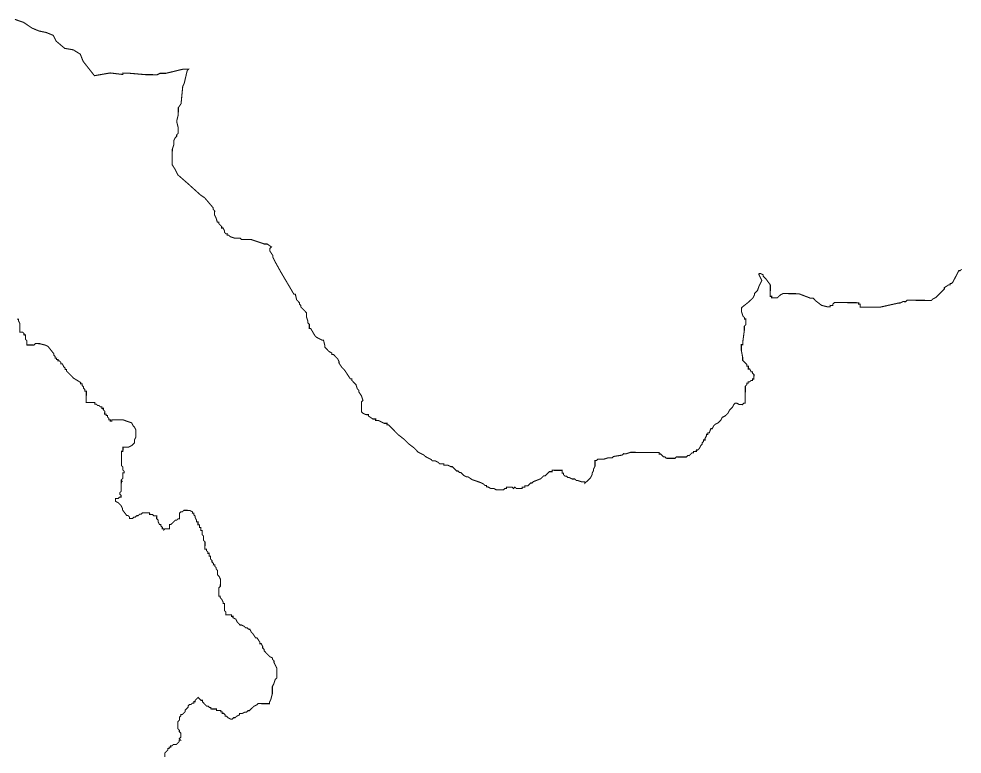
# Model space of a CAD drawing. Header units: metres. Extents: x 290190 to 339802, y 1811045 to 1991312.
# Drawn here: x 311597 to 314264, y 1943234 to 1945311 of the extents above; entities that cross this region are included whole.
import ezdxf

# ---------------------------------------------------------------- set-up
doc = ezdxf.new("R2010")
doc.units = ezdxf.units.M
doc.header["$MEASUREMENT"] = 0
doc.layers.add('HAZARDS LINE', color=1, linetype='Continuous')

msp = doc.modelspace()

# ---------------------------------------------------------------- linework, layer by layer
at = {"layer": 'HAZARDS LINE', "lineweight": 18}
for points in [[(314262.7, 1944603.7, 3.02, 3.02, 0), (314258.6, 1944599.7, 3.02, 3.02, 0), (314254.6, 1944599.7, 3.02, 3.02, 0), (314238.2, 1944567.6, 3.02, 3.02, 0), (314234.1, 1944563.6, 3.02, 3.02, 0), (314230.1, 1944563.6, 3.02, 3.02, 0), (314230.1, 1944559.6, 3.02, 3.02, 0), (314226, 1944559.6, 3.02, 3.02, 0), (314213.9, 1944551.6, 3.02, 3.02, 0), (314213.8, 1944547.6, 3.02, 3.02, 0), (314189.5, 1944523.6, 3.02, 3.02, 0), (314181.4, 1944519.6, 3.02, 3.02, 0), (314177.3, 1944515.6, 3.02, 3.02, 0), (314108.7, 1944516.1, 3.02, 3.02, 0), (314104.7, 1944512.1, 3.02, 3.02, 0), (314096.6, 1944512.2, 3.02, 3.02, 0), (314088.5, 1944508.2, 3.02, 3.02, 0), (314084.5, 1944508.2, 3.02, 3.02, 0), (314032, 1944496.5, 3.02, 3.02, 0), (313975.5, 1944496.9, 3.02, 3.02, 0), (313975.6, 1944505, 3.02, 3.02, 0), (313971.5, 1944505, 3.02, 3.02, 0), (313971.6, 1944509.1, 3.02, 3.02, 0), (313903, 1944509.6, 3.02, 3.02, 0), (313898.9, 1944505.6, 3.02, 3.02, 0), (313898.9, 1944501.5, 3.02, 3.02, 0), (313890.8, 1944501.6, 3.02, 3.02, 0), (313890.8, 1944497.6, 3.02, 3.02, 0), (313882.7, 1944497.6, 3.02, 3.02, 0), (313866.6, 1944501.8, 3.02, 3.02, 0), (313850.6, 1944514, 3.02, 3.02, 0), (313846.6, 1944518.1, 3.02, 3.02, 0), (313842.6, 1944522.1, 3.02, 3.02, 0), (313834.5, 1944522.2, 3.02, 3.02, 0), (313802.4, 1944534.5, 3.02, 3.02, 0), (313758, 1944534.9, 3.02, 3.02, 0), (313749.9, 1944530.9, 3.02, 3.02, 0), (313745.8, 1944526.9, 3.02, 3.02, 0), (313741.8, 1944522.9, 3.02, 3.02, 0), (313725.6, 1944523, 3.02, 3.02, 0), (313725.7, 1944527.1, 3.02, 3.02, 0), (313721.6, 1944527.1, 3.02, 3.02, 0), (313721.9, 1944559.4, 3.02, 3.02, 0), (313709.9, 1944575.6, 3.02, 3.02, 0), (313705.9, 1944579.6, 3.02, 3.02, 0), (313701.9, 1944583.7, 3.02, 3.02, 0), (313701.9, 1944587.7, 3.02, 3.02, 0), (313693.9, 1944591.8, 3.02, 3.02, 0), (313689.9, 1944591.9, 3.02, 3.02, 0), (313689.8, 1944587.8, 3.02, 3.02, 0), (313693.8, 1944579.7, 3.02, 3.02, 0), (313697.8, 1944571.6, 3.02, 3.02, 0), (313689.6, 1944555.6, 3.02, 3.02, 0), (313685.5, 1944543.5, 3.02, 3.02, 0), (313677.3, 1944535.5, 3.02, 3.02, 0), (313677.3, 1944531.5, 3.02, 3.02, 0), (313673.2, 1944523.4, 3.02, 3.02, 0), (313665.1, 1944515.4, 3.02, 3.02, 0), (313661, 1944511.4, 3.02, 3.02, 0), (313640.7, 1944495.4, 3.02, 3.02, 0), (313640.6, 1944483.3, 3.02, 3.02, 0), (313644.6, 1944471.2, 3.02, 3.02, 0), (313648.6, 1944467.1, 3.02, 3.02, 0), (313648.6, 1944463.1, 3.02, 3.02, 0), (313652.6, 1944463.1, 3.02, 3.02, 0), (313652.5, 1944446.9, 3.02, 3.02, 0), (313648.4, 1944442.9, 3.02, 3.02, 0), (313648.3, 1944430.8, 3.02, 3.02, 0), (313644, 1944398.6, 3.02, 3.02, 0), (313644, 1944390.5, 3.02, 3.02, 0), (313639.9, 1944390.6, 3.02, 3.02, 0), (313639.8, 1944374.4, 3.02, 3.02, 0), (313643.7, 1944354.2, 3.02, 3.02, 0), (313643.6, 1944346.2, 3.02, 3.02, 0), (313655.7, 1944334, 3.02, 3.02, 0), (313655.6, 1944329.9, 3.02, 3.02, 0), (313659.7, 1944329.9, 3.02, 3.02, 0), (313659.6, 1944321.8, 3.02, 3.02, 0), (313663.6, 1944321.8, 3.02, 3.02, 0), (313667.6, 1944313.7, 3.02, 3.02, 0), (313671.6, 1944313.7, 3.02, 3.02, 0), (313671.6, 1944309.6, 3.02, 3.02, 0), (313675.6, 1944305.6, 3.02, 3.02, 0), (313675.5, 1944293.5, 3.02, 3.02, 0), (313671.5, 1944293.5, 3.02, 3.02, 0), (313671.5, 1944289.5, 3.02, 3.02, 0), (313667.4, 1944289.5, 3.02, 3.02, 0), (313663.4, 1944285.5, 3.02, 3.02, 0), (313659.3, 1944285.5, 3.02, 3.02, 0), (313659.3, 1944281.5, 3.02, 3.02, 0), (313655.3, 1944281.5, 3.02, 3.02, 0), (313655.2, 1944277.5, 3.02, 3.02, 0), (313651.2, 1944273.5, 3.02, 3.02, 0), (313650.8, 1944225.1, 3.02, 3.02, 0), (313646.8, 1944225.1, 3.02, 3.02, 0), (313642.7, 1944221.1, 3.02, 3.02, 0), (313634.6, 1944221.2, 3.02, 3.02, 0), (313626.6, 1944225.3, 3.02, 3.02, 0), (313622.6, 1944225.3, 3.02, 3.02, 0), (313618.5, 1944221.3, 3.02, 3.02, 0), (313614.4, 1944213.3, 3.02, 3.02, 0), (313606.3, 1944205.3, 3.02, 3.02, 0), (313602.2, 1944197.2, 3.02, 3.02, 0), (313594.1, 1944189.2, 3.02, 3.02, 0), (313586, 1944185.2, 3.02, 3.02, 0), (313581.9, 1944177.2, 3.02, 3.02, 0), (313573.7, 1944169.2, 3.02, 3.02, 0), (313565.7, 1944165.2, 3.02, 3.02, 0), (313561.6, 1944161.2, 3.02, 3.02, 0), (313557.5, 1944153.2, 3.02, 3.02, 0), (313553.5, 1944153.2, 3.02, 3.02, 0), (313549.3, 1944141.1, 3.02, 3.02, 0), (313545.3, 1944141.2, 3.02, 3.02, 0), (313545.3, 1944137.1, 3.02, 3.02, 0), (313541.2, 1944137.2, 3.02, 3.02, 0), (313541.2, 1944133.1, 3.02, 3.02, 0), (313537.1, 1944125.1, 3.02, 3.02, 0), (313537.1, 1944121.1, 3.02, 3.02, 0), (313533.1, 1944121.1, 3.02, 3.02, 0), (313533, 1944117.1, 3.02, 3.02, 0), (313529, 1944113.1, 3.02, 3.02, 0), (313528.9, 1944109, 3.02, 3.02, 0), (313524.9, 1944105, 3.02, 3.02, 0), (313520.8, 1944097, 3.02, 3.02, 0), (313516.7, 1944093, 3.02, 3.02, 0), (313512.7, 1944093, 3.02, 3.02, 0), (313512.6, 1944089, 3.02, 3.02, 0), (313504.6, 1944089, 3.02, 3.02, 0), (313504.5, 1944085, 3.02, 3.02, 0), (313500.5, 1944085, 3.02, 3.02, 0), (313496.5, 1944081, 3.02, 3.02, 0), (313492.4, 1944077, 3.02, 3.02, 0), (313488.4, 1944077.1, 3.02, 3.02, 0), (313484.3, 1944073.1, 3.02, 3.02, 0), (313480.3, 1944073.1, 3.02, 3.02, 0), (313476.2, 1944073.1, 3.02, 3.02, 0), (313472.2, 1944073.2, 3.02, 3.02, 0), (313468.2, 1944073.2, 3.02, 3.02, 0), (313464.1, 1944073.2, 3.02, 3.02, 0), (313460.1, 1944073.2, 3.02, 3.02, 0), (313456.1, 1944073.3, 3.02, 3.02, 0), (313452, 1944069.3, 3.02, 3.02, 0), (313443.9, 1944069.3, 3.02, 3.02, 0), (313439.9, 1944069.4, 3.02, 3.02, 0), (313435.9, 1944069.4, 3.02, 3.02, 0), (313431.8, 1944069.4, 3.02, 3.02, 0), (313427.8, 1944069.5, 3.02, 3.02, 0), (313423.8, 1944073.5, 3.02, 3.02, 0), (313419.8, 1944073.6, 3.02, 3.02, 0), (313415.8, 1944077.6, 3.02, 3.02, 0), (313411.8, 1944081.7, 3.02, 3.02, 0), (313407.7, 1944081.7, 3.02, 3.02, 0), (313407.8, 1944085.7, 3.02, 3.02, 0), (313403.7, 1944085.8, 3.02, 3.02, 0), (313395.7, 1944085.8, 3.02, 3.02, 0), (313391.6, 1944085.9, 3.02, 3.02, 0), (313387.6, 1944085.9, 3.02, 3.02, 0), (313367.4, 1944086, 3.02, 3.02, 0), (313355.3, 1944086.1, 3.02, 3.02, 0), (313347.3, 1944086.2, 3.02, 3.02, 0), (313343.2, 1944086.2, 3.02, 3.02, 0), (313327.1, 1944086.4, 3.02, 3.02, 0), (313315, 1944082.4, 3.02, 3.02, 0), (313310.9, 1944082.4, 3.02, 3.02, 0), (313306.9, 1944082.5, 3.02, 3.02, 0), (313302.8, 1944078.5, 3.02, 3.02, 0), (313278.6, 1944074.6, 3.02, 3.02, 0), (313274.6, 1944070.6, 3.02, 3.02, 0), (313270.5, 1944070.6, 3.02, 3.02, 0), (313262.5, 1944070.7, 3.02, 3.02, 0), (313250.3, 1944066.8, 3.02, 3.02, 0), (313242.3, 1944066.8, 3.02, 3.02, 0), (313234.2, 1944066.9, 3.02, 3.02, 0), (313230.1, 1944062.9, 3.02, 3.02, 0), (313226.1, 1944062.9, 3.02, 3.02, 0), (313226.1, 1944058.9, 3.02, 3.02, 0), (313226, 1944050.8, 3.02, 3.02, 0), (313226, 1944046.8, 3.02, 3.02, 0), (313221.9, 1944038.7, 3.02, 3.02, 0), (313221.9, 1944034.7, 3.02, 3.02, 0), (313217.8, 1944026.7, 3.02, 3.02, 0), (313217.7, 1944022.6, 3.02, 3.02, 0), (313213.6, 1944014.6, 3.02, 3.02, 0), (313209.6, 1944010.6, 3.02, 3.02, 0), (313205.5, 1944006.6, 3.02, 3.02, 0), (313201.4, 1944002.6, 3.02, 3.02, 0), (313197.4, 1943998.6, 3.02, 3.02, 0), (313197.4, 1944002.6, 3.02, 3.02, 0), (313193.4, 1944002.7, 3.02, 3.02, 0), (313189.3, 1944002.7, 3.02, 3.02, 0), (313177.3, 1944006.8, 3.02, 3.02, 0), (313173.2, 1944006.8, 3.02, 3.02, 0), (313169.2, 1944010.9, 3.02, 3.02, 0), (313165.2, 1944010.9, 3.02, 3.02, 0), (313161.2, 1944011, 3.02, 3.02, 0), (313153.1, 1944015.1, 3.02, 3.02, 0), (313149.1, 1944015.1, 3.02, 3.02, 0), (313145.1, 1944019.2, 3.02, 3.02, 0), (313141.1, 1944019.2, 3.02, 3.02, 0), (313137.1, 1944023.2, 3.02, 3.02, 0), (313137.1, 1944027.3, 3.02, 3.02, 0), (313133.1, 1944027.3, 3.02, 3.02, 0), (313133.1, 1944035.4, 3.02, 3.02, 0), (313129.1, 1944035.4, 3.02, 3.02, 0), (313117, 1944035.5, 3.02, 3.02, 0), (313104.9, 1944035.6, 3.02, 3.02, 0), (313104.9, 1944031.6, 3.02, 3.02, 0), (313100.8, 1944031.6, 3.02, 3.02, 0), (313096.8, 1944031.6, 3.02, 3.02, 0), (313092.7, 1944027.6, 3.02, 3.02, 0), (313084.6, 1944019.6, 3.02, 3.02, 0), (313080.6, 1944019.6, 3.02, 3.02, 0), (313076.5, 1944015.6, 3.02, 3.02, 0), (313072.5, 1944011.6, 3.02, 3.02, 0), (313052.2, 1944003.7, 3.02, 3.02, 0), (313048.2, 1943999.7, 3.02, 3.02, 0), (313044.1, 1943999.7, 3.02, 3.02, 0), (313040.1, 1943995.7, 3.02, 3.02, 0), (313036, 1943991.7, 3.02, 3.02, 0), (313027.9, 1943991.8, 3.02, 3.02, 0), (313027.9, 1943987.8, 3.02, 3.02, 0), (313023.9, 1943987.8, 3.02, 3.02, 0), (313019.8, 1943987.8, 3.02, 3.02, 0), (313019.8, 1943983.8, 3.02, 3.02, 0), (313011.7, 1943983.9, 3.02, 3.02, 0), (313003.7, 1943983.9, 3.02, 3.02, 0), (312999.7, 1943988, 3.02, 3.02, 0), (312995.6, 1943984, 3.02, 3.02, 0), (312991.6, 1943988, 3.02, 3.02, 0), (312983.5, 1943988.1, 3.02, 3.02, 0), (312979.5, 1943988.1, 3.02, 3.02, 0), (312975.5, 1943988.2, 3.02, 3.02, 0), (312975.4, 1943984.1, 3.02, 3.02, 0), (312971.4, 1943984.2, 3.02, 3.02, 0), (312967.4, 1943980.2, 3.02, 3.02, 0), (312963.3, 1943980.2, 3.02, 3.02, 0), (312959.3, 1943980.2, 3.02, 3.02, 0), (312955.3, 1943980.2, 3.02, 3.02, 0), (312951.2, 1943980.3, 3.02, 3.02, 0), (312947.2, 1943980.3, 3.02, 3.02, 0), (312939.2, 1943984.4, 3.02, 3.02, 0), (312931.1, 1943984.5, 3.02, 3.02, 0), (312923.1, 1943988.6, 3.02, 3.02, 0), (312919, 1943988.6, 3.02, 3.02, 0), (312919.1, 1943992.6, 3.02, 3.02, 0), (312915, 1943992.7, 3.02, 3.02, 0), (312911, 1943996.7, 3.02, 3.02, 0), (312903, 1944000.8, 3.02, 3.02, 0), (312878.8, 1944009.1, 3.02, 3.02, 0), (312866.8, 1944017.2, 3.02, 3.02, 0), (312862.8, 1944017.2, 3.02, 3.02, 0), (312854.7, 1944021.3, 3.02, 3.02, 0), (312850.7, 1944025.4, 3.02, 3.02, 0), (312846.7, 1944029.5, 3.02, 3.02, 0), (312842.7, 1944029.5, 3.02, 3.02, 0), (312838.7, 1944033.6, 3.02, 3.02, 0), (312834.7, 1944033.6, 3.02, 3.02, 0), (312830.7, 1944037.7, 3.02, 3.02, 0), (312826.7, 1944041.7, 3.02, 3.02, 0), (312822.7, 1944045.8, 3.02, 3.02, 0), (312818.6, 1944045.8, 3.02, 3.02, 0), (312810.6, 1944049.9, 3.02, 3.02, 0), (312806.6, 1944049.9, 3.02, 3.02, 0), (312802.5, 1944050, 3.02, 3.02, 0), (312798.5, 1944050, 3.02, 3.02, 0), (312798.5, 1944054, 3.02, 3.02, 0), (312794.5, 1944054.1, 3.02, 3.02, 0), (312786.4, 1944054.1, 3.02, 3.02, 0), (312782.4, 1944058.2, 3.02, 3.02, 0), (312774.4, 1944062.3, 3.02, 3.02, 0), (312766.3, 1944062.3, 3.02, 3.02, 0), (312762.3, 1944066.4, 3.02, 3.02, 0), (312754.3, 1944070.5, 3.02, 3.02, 0), (312746.2, 1944074.6, 3.02, 3.02, 0), (312742.2, 1944078.7, 3.02, 3.02, 0), (312734.2, 1944082.8, 3.02, 3.02, 0), (312726.2, 1944086.9, 3.02, 3.02, 0), (312722.2, 1944090.9, 3.02, 3.02, 0), (312714.2, 1944099, 3.02, 3.02, 0), (312698.1, 1944111.3, 3.02, 3.02, 0), (312686.1, 1944123.5, 3.02, 3.02, 0), (312670.1, 1944135.7, 3.02, 3.02, 0), (312646.1, 1944160.1, 3.02, 3.02, 0), (312642.1, 1944164.1, 3.02, 3.02, 0), (312638, 1944164.2, 3.02, 3.02, 0), (312638.1, 1944168.2, 3.02, 3.02, 0), (312630, 1944168.3, 3.02, 3.02, 0), (312613.9, 1944176.4, 3.02, 3.02, 0), (312605.9, 1944176.5, 3.02, 3.02, 0), (312605.9, 1944180.5, 3.02, 3.02, 0), (312601.9, 1944180.6, 3.02, 3.02, 0), (312597.8, 1944180.6, 3.02, 3.02, 0), (312585.8, 1944188.8, 3.02, 3.02, 0), (312585.8, 1944192.8, 3.02, 3.02, 0), (312581.8, 1944192.8, 3.02, 3.02, 0), (312577.7, 1944192.9, 3.02, 3.02, 0), (312569.7, 1944196.9, 3.02, 3.02, 0), (312565.7, 1944201, 3.02, 3.02, 0), (312565.8, 1944209.1, 3.02, 3.02, 0), (312565.8, 1944213.1, 3.02, 3.02, 0), (312565.9, 1944221.2, 3.02, 3.02, 0), (312565.9, 1944225.2, 3.02, 3.02, 0), (312565.9, 1944229.2, 3.02, 3.02, 0), (312570, 1944233.2, 3.02, 3.02, 0), (312566, 1944245.4, 3.02, 3.02, 0), (312558.1, 1944257.5, 3.02, 3.02, 0), (312558.1, 1944261.6, 3.02, 3.02, 0), (312554.1, 1944265.6, 3.02, 3.02, 0), (312550.2, 1944277.8, 3.02, 3.02, 0), (312546.2, 1944281.8, 3.02, 3.02, 0), (312538.1, 1944290, 3.02, 3.02, 0), (312538.2, 1944294, 3.02, 3.02, 0), (312534.1, 1944294, 3.02, 3.02, 0), (312526.2, 1944306.2, 3.02, 3.02, 0), (312518.2, 1944318.3, 3.02, 3.02, 0), (312510.2, 1944326.5, 3.02, 3.02, 0), (312502.2, 1944338.6, 3.02, 3.02, 0), (312502.2, 1944342.7, 3.02, 3.02, 0), (312498.3, 1944350.8, 3.02, 3.02, 0), (312494.3, 1944354.8, 3.02, 3.02, 0), (312486.3, 1944363, 3.02, 3.02, 0), (312482.2, 1944363, 3.02, 3.02, 0), (312482.3, 1944367, 3.02, 3.02, 0), (312474.2, 1944371.1, 3.02, 3.02, 0), (312470.2, 1944375.2, 3.02, 3.02, 0), (312462.2, 1944383.3, 3.02, 3.02, 0), (312462.3, 1944387.3, 3.02, 3.02, 0), (312458.3, 1944403.5, 3.02, 3.02, 0), (312454.3, 1944403.5, 3.02, 3.02, 0), (312438.2, 1944411.7, 3.02, 3.02, 0), (312434.2, 1944415.8, 3.02, 3.02, 0), (312422.3, 1944436.1, 3.02, 3.02, 0), (312418.3, 1944436.1, 3.02, 3.02, 0), (312418.3, 1944448.2, 3.02, 3.02, 0), (312414.3, 1944452.2, 3.02, 3.02, 0), (312414.4, 1944456.3, 3.02, 3.02, 0), (312410.4, 1944468.4, 3.02, 3.02, 0), (312410.5, 1944472.4, 3.02, 3.02, 0), (312410.5, 1944480.5, 3.02, 3.02, 0), (312406.5, 1944484.6, 3.02, 3.02, 0), (312402.5, 1944488.6, 3.02, 3.02, 0), (312394.5, 1944496.8, 3.02, 3.02, 0), (312394.5, 1944500.8, 3.02, 3.02, 0), (312390.5, 1944504.9, 3.02, 3.02, 0), (312390.6, 1944508.9, 3.02, 3.02, 0), (312382.6, 1944517, 3.02, 3.02, 0), (312378.7, 1944533.2, 3.02, 3.02, 0), (312374.6, 1944533.2, 3.02, 3.02, 0), (312362.7, 1944553.5, 3.02, 3.02, 0), (312338.8, 1944594, 3.02, 3.02, 0), (312322.9, 1944622.4, 3.02, 3.02, 0), (312314.9, 1944638.5, 3.02, 3.02, 0), (312315, 1944642.6, 3.02, 3.02, 0), (312307, 1944654.7, 3.02, 3.02, 0), (312307, 1944662.8, 3.02, 3.02, 0), (312311.1, 1944666.8, 3.02, 3.02, 0), (312299.1, 1944675, 3.02, 3.02, 0), (312291, 1944675, 3.02, 3.02, 0), (312278.9, 1944679.2, 3.02, 3.02, 0), (312266.9, 1944683.3, 3.02, 3.02, 0), (312254.8, 1944687.4, 3.02, 3.02, 0), (312250.8, 1944687.4, 3.02, 3.02, 0), (312242.7, 1944687.5, 3.02, 3.02, 0), (312238.7, 1944687.5, 3.02, 3.02, 0), (312226.6, 1944687.6, 3.02, 3.02, 0), (312222.6, 1944691.7, 3.02, 3.02, 0), (312214.5, 1944691.7, 3.02, 3.02, 0), (312206.4, 1944691.8, 3.02, 3.02, 0), (312194.4, 1944695.9, 3.02, 3.02, 0), (312190.4, 1944700, 3.02, 3.02, 0), (312186.3, 1944700, 3.02, 3.02, 0), (312186.4, 1944704.1, 3.02, 3.02, 0), (312182.3, 1944704.1, 3.02, 3.02, 0), (312178.3, 1944708.2, 3.02, 3.02, 0), (312178.4, 1944712.2, 3.02, 3.02, 0), (312174.4, 1944720.3, 3.02, 3.02, 0), (312170.4, 1944720.3, 3.02, 3.02, 0), (312170.4, 1944724.3, 3.02, 3.02, 0), (312162.4, 1944732.5, 3.02, 3.02, 0), (312162.4, 1944736.5, 3.02, 3.02, 0), (312158.4, 1944736.5, 3.02, 3.02, 0), (312154.4, 1944748.7, 3.02, 3.02, 0), (312150.5, 1944756.8, 3.02, 3.02, 0), (312150.5, 1944760.8, 3.02, 3.02, 0), (312150.6, 1944768.9, 3.02, 3.02, 0), (312146.5, 1944772.9, 3.02, 3.02, 0), (312146.6, 1944777, 3.02, 3.02, 0), (312122.6, 1944805.4, 3.02, 3.02, 0), (312110.6, 1944813.5, 3.02, 3.02, 0), (312074.5, 1944846.1, 3.02, 3.02, 0), (312046.5, 1944870.5, 3.02, 3.02, 0), (312038.5, 1944886.7, 3.02, 3.02, 0), (312030.5, 1944898.9, 3.02, 3.02, 0), (312030.7, 1944915, 3.02, 3.02, 0), (312030.8, 1944927.1, 3.02, 3.02, 0), (312030.9, 1944943.2, 3.02, 3.02, 0), (312035, 1944955.3, 3.02, 3.02, 0), (312035.1, 1944963.4, 3.02, 3.02, 0), (312035.1, 1944967.4, 3.02, 3.02, 0), (312039.2, 1944975.4, 3.02, 3.02, 0), (312043.2, 1944979.4, 3.02, 3.02, 0), (312043.3, 1944983.5, 3.02, 3.02, 0), (312047.3, 1944987.5, 3.02, 3.02, 0), (312047.4, 1944991.5, 3.02, 3.02, 0), (312047.5, 1945003.6, 3.02, 3.02, 0), (312043.6, 1945019.8, 3.02, 3.02, 0), (312043.6, 1945023.8, 3.02, 3.02, 0), (312047.7, 1945039.9, 3.02, 3.02, 0), (312047.8, 1945043.9, 3.02, 3.02, 0), (312047.9, 1945056, 3.02, 3.02, 0), (312047.9, 1945060.1, 3.02, 3.02, 0), (312056, 1945072.1, 3.02, 3.02, 0), (312056.1, 1945076.1, 3.02, 3.02, 0), (312060.4, 1945120.5, 3.02, 3.02, 0), (312064.5, 1945128.5, 3.02, 3.02, 0), (312072.9, 1945164.8, 3.02, 3.02, 0), (312076.9, 1945168.8, 3.02, 3.02, 0), (312072.9, 1945168.8, 3.02, 3.02, 0), (312068.9, 1945168.8, 3.02, 3.02, 0), (312064.8, 1945168.9, 3.02, 3.02, 0), (312060.8, 1945168.9, 3.02, 3.02, 0), (312044.6, 1945165, 3.02, 3.02, 0), (312028.5, 1945161.1, 3.02, 3.02, 0), (312012.3, 1945157.2, 3.02, 3.02, 0), (311996.2, 1945157.3, 3.02, 3.02, 0), (311988.1, 1945153.3, 3.02, 3.02, 0), (311984.1, 1945153.3, 3.02, 3.02, 0), (311967.9, 1945153.5, 3.02, 3.02, 0), (311959.9, 1945153.5, 3.02, 3.02, 0), (311955.8, 1945153.5, 3.02, 3.02, 0), (311903.4, 1945158, 3.02, 3.02, 0), (311891.3, 1945158.1, 3.02, 3.02, 0), (311891.3, 1945154, 3.02, 3.02, 0), (311855, 1945158.3, 3.02, 3.02, 0), (311810.6, 1945150.6, 3.02, 3.02, 0), (311778.7, 1945191.2, 3.02, 3.02, 0), (311770.7, 1945211.4, 3.02, 3.02, 0), (311750.7, 1945223.7, 3.02, 3.02, 0), (311726.5, 1945227.9, 3.02, 3.02, 0), (311702.5, 1945248.2, 3.02, 3.02, 0), (311694.5, 1945264.4, 3.02, 3.02, 0), (311674.4, 1945272.7, 3.02, 3.02, 0), (311654.3, 1945276.8, 3.02, 3.02, 0), (311634.2, 1945285.1, 3.02, 3.02, 0), (311610.1, 1945301.4, 3.02, 3.02, 0), (311586, 1945309.6, 3.02, 3.02, 0)], [(311591.7, 1944462.5, 3.02, 3.02, 0), (311595.7, 1944462.5, 3.02, 3.02, 0), (311595.7, 1944458.4, 3.02, 3.02, 0), (311599.6, 1944450.3, 3.02, 3.02, 0), (311599.6, 1944446.3, 3.02, 3.02, 0), (311599.6, 1944442.3, 3.02, 3.02, 0), (311599.6, 1944438.2, 3.02, 3.02, 0), (311599.5, 1944434.2, 3.02, 3.02, 0), (311599.5, 1944430.2, 3.02, 3.02, 0), (311599.5, 1944426.1, 3.02, 3.02, 0), (311603.5, 1944426.1, 3.02, 3.02, 0), (311607.5, 1944426.1, 3.02, 3.02, 0), (311611.5, 1944422, 3.02, 3.02, 0), (311611.5, 1944418, 3.02, 3.02, 0), (311615.5, 1944417.9, 3.02, 3.02, 0), (311615.5, 1944413.9, 3.02, 3.02, 0), (311615.5, 1944409.9, 3.02, 3.02, 0), (311615.4, 1944405.8, 3.02, 3.02, 0), (311619.4, 1944401.8, 3.02, 3.02, 0), (311619.4, 1944393.7, 3.02, 3.02, 0), (311619.4, 1944389.7, 3.02, 3.02, 0), (311623.4, 1944389.6, 3.02, 3.02, 0), (311627.4, 1944389.6, 3.02, 3.02, 0), (311631.4, 1944389.6, 3.02, 3.02, 0), (311639.5, 1944389.5, 3.02, 3.02, 0), (311643.6, 1944393.5, 3.02, 3.02, 0), (311647.6, 1944393.5, 3.02, 3.02, 0), (311651.6, 1944393.5, 3.02, 3.02, 0), (311655.7, 1944393.4, 3.02, 3.02, 0), (311671.8, 1944389.3, 3.02, 3.02, 0), (311679.8, 1944385.2, 3.02, 3.02, 0), (311695.8, 1944364.9, 3.02, 3.02, 0), (311695.8, 1944360.9, 3.02, 3.02, 0), (311699.8, 1944356.8, 3.02, 3.02, 0), (311699.7, 1944352.8, 3.02, 3.02, 0), (311703.8, 1944352.7, 3.02, 3.02, 0), (311703.7, 1944348.7, 3.02, 3.02, 0), (311707.8, 1944348.7, 3.02, 3.02, 0), (311707.7, 1944344.6, 3.02, 3.02, 0), (311711.8, 1944344.6, 3.02, 3.02, 0), (311715.8, 1944340.5, 3.02, 3.02, 0), (311715.7, 1944336.5, 3.02, 3.02, 0), (311719.8, 1944336.5, 3.02, 3.02, 0), (311723.7, 1944328.4, 3.02, 3.02, 0), (311727.8, 1944324.3, 3.02, 3.02, 0), (311727.7, 1944320.3, 3.02, 3.02, 0), (311731.8, 1944320.3, 3.02, 3.02, 0), (311731.7, 1944316.2, 3.02, 3.02, 0), (311751.7, 1944295.9, 3.02, 3.02, 0), (311771.8, 1944283.6, 3.02, 3.02, 0), (311771.8, 1944279.6, 3.02, 3.02, 0), (311775.8, 1944279.6, 3.02, 3.02, 0), (311775.8, 1944275.5, 3.02, 3.02, 0), (311779.8, 1944271.5, 3.02, 3.02, 0), (311779.8, 1944267.5, 3.02, 3.02, 0), (311783.8, 1944263.4, 3.02, 3.02, 0), (311783.7, 1944259.4, 3.02, 3.02, 0), (311787.8, 1944259.3, 3.02, 3.02, 0), (311787.7, 1944255.3, 3.02, 3.02, 0), (311787.7, 1944251.3, 3.02, 3.02, 0), (311787.7, 1944247.2, 3.02, 3.02, 0), (311787.6, 1944243.2, 3.02, 3.02, 0), (311787.6, 1944235.1, 3.02, 3.02, 0), (311787.5, 1944231.1, 3.02, 3.02, 0), (311787.5, 1944227.1, 3.02, 3.02, 0), (311791.5, 1944227, 3.02, 3.02, 0), (311799.6, 1944227, 3.02, 3.02, 0), (311803.6, 1944226.9, 3.02, 3.02, 0), (311807.7, 1944226.9, 3.02, 3.02, 0), (311811.7, 1944226.9, 3.02, 3.02, 0), (311811.7, 1944222.8, 3.02, 3.02, 0), (311815.7, 1944222.8, 3.02, 3.02, 0), (311819.7, 1944218.7, 3.02, 3.02, 0), (311823.7, 1944218.7, 3.02, 3.02, 0), (311827.8, 1944214.6, 3.02, 3.02, 0), (311831.8, 1944214.6, 3.02, 3.02, 0), (311831.8, 1944210.6, 3.02, 3.02, 0), (311835.8, 1944210.6, 3.02, 3.02, 0), (311835.8, 1944206.5, 3.02, 3.02, 0), (311839.8, 1944202.5, 3.02, 3.02, 0), (311839.7, 1944198.4, 3.02, 3.02, 0), (311839.7, 1944194.4, 3.02, 3.02, 0), (311843.7, 1944194.4, 3.02, 3.02, 0), (311843.7, 1944190.3, 3.02, 3.02, 0), (311847.7, 1944190.3, 3.02, 3.02, 0), (311847.7, 1944186.3, 3.02, 3.02, 0), (311851.7, 1944182.2, 3.02, 3.02, 0), (311851.7, 1944178.2, 3.02, 3.02, 0), (311855.7, 1944178.1, 3.02, 3.02, 0), (311855.7, 1944174.1, 3.02, 3.02, 0), (311859.7, 1944174.1, 3.02, 3.02, 0), (311859.7, 1944178.1, 3.02, 3.02, 0), (311863.8, 1944178.1, 3.02, 3.02, 0), (311867.8, 1944178, 3.02, 3.02, 0), (311871.8, 1944178, 3.02, 3.02, 0), (311875.9, 1944178, 3.02, 3.02, 0), (311883.9, 1944177.9, 3.02, 3.02, 0), (311892, 1944177.9, 3.02, 3.02, 0), (311904.1, 1944173.7, 3.02, 3.02, 0), (311916.1, 1944169.6, 3.02, 3.02, 0), (311920.1, 1944161.5, 3.02, 3.02, 0), (311924.1, 1944157.4, 3.02, 3.02, 0), (311928.1, 1944149.4, 3.02, 3.02, 0), (311928, 1944141.3, 3.02, 3.02, 0), (311927.9, 1944129.2, 3.02, 3.02, 0), (311923.8, 1944121.1, 3.02, 3.02, 0), (311923.8, 1944113.1, 3.02, 3.02, 0), (311919.7, 1944109.1, 3.02, 3.02, 0), (311915.7, 1944105.1, 3.02, 3.02, 0), (311907.6, 1944101.1, 3.02, 3.02, 0), (311895.5, 1944101.2, 3.02, 3.02, 0), (311891.4, 1944101.2, 3.02, 3.02, 0), (311891.4, 1944097.2, 3.02, 3.02, 0), (311891.4, 1944093.2, 3.02, 3.02, 0), (311891.3, 1944089.1, 3.02, 3.02, 0), (311887.3, 1944089.2, 3.02, 3.02, 0), (311887.3, 1944085.1, 3.02, 3.02, 0), (311887.2, 1944081.1, 3.02, 3.02, 0), (311887.2, 1944077.1, 3.02, 3.02, 0), (311887.2, 1944073, 3.02, 3.02, 0), (311887.1, 1944069, 3.02, 3.02, 0), (311887.1, 1944065, 3.02, 3.02, 0), (311887.1, 1944060.9, 3.02, 3.02, 0), (311887, 1944052.9, 3.02, 3.02, 0), (311887, 1944048.8, 3.02, 3.02, 0), (311891, 1944044.8, 3.02, 3.02, 0), (311891, 1944040.7, 3.02, 3.02, 0), (311890.9, 1944036.7, 3.02, 3.02, 0), (311894.9, 1944032.6, 3.02, 3.02, 0), (311894.9, 1944028.6, 3.02, 3.02, 0), (311890.9, 1944028.6, 3.02, 3.02, 0), (311890.8, 1944024.6, 3.02, 3.02, 0), (311890.8, 1944016.5, 3.02, 3.02, 0), (311890.8, 1944012.5, 3.02, 3.02, 0), (311886.7, 1944008.5, 3.02, 3.02, 0), (311886.7, 1944004.4, 3.02, 3.02, 0), (311890.7, 1944004.4, 3.02, 3.02, 0), (311886.7, 1944004.4, 3.02, 3.02, 0), (311886.6, 1943992.3, 3.02, 3.02, 0), (311886.5, 1943988.3, 3.02, 3.02, 0), (311886.5, 1943984.3, 3.02, 3.02, 0), (311886.4, 1943976.2, 3.02, 3.02, 0), (311882.4, 1943972.2, 3.02, 3.02, 0), (311882.4, 1943968.2, 3.02, 3.02, 0), (311886.4, 1943964.1, 3.02, 3.02, 0), (311886.3, 1943960.1, 3.02, 3.02, 0), (311882.3, 1943960.1, 3.02, 3.02, 0), (311878.2, 1943956.1, 3.02, 3.02, 0), (311874.2, 1943956.1, 3.02, 3.02, 0), (311870.2, 1943956.2, 3.02, 3.02, 0), (311870.1, 1943952.1, 3.02, 3.02, 0), (311870.1, 1943948.1, 3.02, 3.02, 0), (311878.1, 1943944, 3.02, 3.02, 0), (311886.1, 1943935.9, 3.02, 3.02, 0), (311890.1, 1943927.8, 3.02, 3.02, 0), (311890.1, 1943923.7, 3.02, 3.02, 0), (311902.1, 1943907.5, 3.02, 3.02, 0), (311906.1, 1943907.5, 3.02, 3.02, 0), (311910.1, 1943903.4, 3.02, 3.02, 0), (311910.1, 1943899.4, 3.02, 3.02, 0), (311914.1, 1943899.4, 3.02, 3.02, 0), (311918.1, 1943899.3, 3.02, 3.02, 0), (311922.2, 1943903.3, 3.02, 3.02, 0), (311926.2, 1943903.3, 3.02, 3.02, 0), (311930.3, 1943907.3, 3.02, 3.02, 0), (311934.3, 1943907.3, 3.02, 3.02, 0), (311938.4, 1943911.3, 3.02, 3.02, 0), (311942.4, 1943911.3, 3.02, 3.02, 0), (311946.5, 1943915.3, 3.02, 3.02, 0), (311950.5, 1943915.2, 3.02, 3.02, 0), (311954.6, 1943915.2, 3.02, 3.02, 0), (311958.6, 1943915.2, 3.02, 3.02, 0), (311962.6, 1943915.1, 3.02, 3.02, 0), (311966.6, 1943915.1, 3.02, 3.02, 0), (311966.6, 1943911.1, 3.02, 3.02, 0), (311970.7, 1943911, 3.02, 3.02, 0), (311974.7, 1943911, 3.02, 3.02, 0), (311978.7, 1943906.9, 3.02, 3.02, 0), (311982.7, 1943906.9, 3.02, 3.02, 0), (311986.8, 1943906.9, 3.02, 3.02, 0), (311986.7, 1943902.8, 3.02, 3.02, 0), (311986.7, 1943898.8, 3.02, 3.02, 0), (311990.7, 1943894.8, 3.02, 3.02, 0), (311990.7, 1943890.7, 3.02, 3.02, 0), (311994.6, 1943882.6, 3.02, 3.02, 0), (311998.7, 1943882.6, 3.02, 3.02, 0), (311998.6, 1943878.6, 3.02, 3.02, 0), (312002.6, 1943874.5, 3.02, 3.02, 0), (312002.6, 1943870.5, 3.02, 3.02, 0), (312006.6, 1943870.4, 3.02, 3.02, 0), (312006.6, 1943866.4, 3.02, 3.02, 0), (312010.7, 1943870.4, 3.02, 3.02, 0), (312018.7, 1943870.3, 3.02, 3.02, 0), (312022.8, 1943870.3, 3.02, 3.02, 0), (312022.8, 1943874.3, 3.02, 3.02, 0), (312022.8, 1943878.4, 3.02, 3.02, 0), (312022.9, 1943882.4, 3.02, 3.02, 0), (312026.9, 1943882.4, 3.02, 3.02, 0), (312031, 1943886.4, 3.02, 3.02, 0), (312035, 1943890.4, 3.02, 3.02, 0), (312039.1, 1943894.4, 3.02, 3.02, 0), (312043.1, 1943894.4, 3.02, 3.02, 0), (312047.2, 1943898.4, 3.02, 3.02, 0), (312051.2, 1943898.3, 3.02, 3.02, 0), (312051.2, 1943902.4, 3.02, 3.02, 0), (312051.3, 1943906.4, 3.02, 3.02, 0), (312051.3, 1943910.4, 3.02, 3.02, 0), (312051.3, 1943914.5, 3.02, 3.02, 0), (312055.4, 1943918.5, 3.02, 3.02, 0), (312059.4, 1943918.4, 3.02, 3.02, 0), (312063.5, 1943922.4, 3.02, 3.02, 0), (312067.5, 1943922.4, 3.02, 3.02, 0), (312071.6, 1943922.4, 3.02, 3.02, 0), (312075.6, 1943922.3, 3.02, 3.02, 0), (312079.6, 1943922.3, 3.02, 3.02, 0), (312087.7, 1943918.2, 3.02, 3.02, 0), (312087.6, 1943914.2, 3.02, 3.02, 0), (312091.7, 1943914.2, 3.02, 3.02, 0), (312091.6, 1943910.1, 3.02, 3.02, 0), (312095.6, 1943906.1, 3.02, 3.02, 0), (312095.6, 1943902, 3.02, 3.02, 0), (312099.6, 1943893.9, 3.02, 3.02, 0), (312099.6, 1943889.9, 3.02, 3.02, 0), (312103.6, 1943889.9, 3.02, 3.02, 0), (312103.6, 1943885.8, 3.02, 3.02, 0), (312103.5, 1943881.8, 3.02, 3.02, 0), (312107.6, 1943881.8, 3.02, 3.02, 0), (312107.5, 1943877.7, 3.02, 3.02, 0), (312107.5, 1943873.7, 3.02, 3.02, 0), (312111.5, 1943873.7, 3.02, 3.02, 0), (312111.5, 1943869.6, 3.02, 3.02, 0), (312111.5, 1943865.6, 3.02, 3.02, 0), (312115.5, 1943865.6, 3.02, 3.02, 0), (312115.5, 1943861.5, 3.02, 3.02, 0), (312115.4, 1943857.5, 3.02, 3.02, 0), (312115.4, 1943853.5, 3.02, 3.02, 0), (312119.4, 1943849.4, 3.02, 3.02, 0), (312119.4, 1943845.4, 3.02, 3.02, 0), (312119.4, 1943841.3, 3.02, 3.02, 0), (312119.3, 1943837.3, 3.02, 3.02, 0), (312123.3, 1943833.2, 3.02, 3.02, 0), (312123.3, 1943829.2, 3.02, 3.02, 0), (312123.3, 1943825.2, 3.02, 3.02, 0), (312123.2, 1943821.1, 3.02, 3.02, 0), (312123.2, 1943817.1, 3.02, 3.02, 0), (312123.2, 1943813.1, 3.02, 3.02, 0), (312127.2, 1943813, 3.02, 3.02, 0), (312127.2, 1943809, 3.02, 3.02, 0), (312131.2, 1943804.9, 3.02, 3.02, 0), (312131.1, 1943800.9, 3.02, 3.02, 0), (312135.2, 1943800.9, 3.02, 3.02, 0), (312135.1, 1943796.9, 3.02, 3.02, 0), (312135.1, 1943792.8, 3.02, 3.02, 0), (312139.2, 1943792.8, 3.02, 3.02, 0), (312139.1, 1943788.8, 3.02, 3.02, 0), (312139.1, 1943784.7, 3.02, 3.02, 0), (312143.1, 1943780.7, 3.02, 3.02, 0), (312143.1, 1943776.6, 3.02, 3.02, 0), (312147.1, 1943772.6, 3.02, 3.02, 0), (312147, 1943768.5, 3.02, 3.02, 0), (312151.1, 1943768.5, 3.02, 3.02, 0), (312151, 1943764.5, 3.02, 3.02, 0), (312155, 1943760.4, 3.02, 3.02, 0), (312155, 1943756.4, 3.02, 3.02, 0), (312159, 1943752.3, 3.02, 3.02, 0), (312159, 1943748.3, 3.02, 3.02, 0), (312158.9, 1943744.2, 3.02, 3.02, 0), (312158.9, 1943740.2, 3.02, 3.02, 0), (312162.9, 1943736.1, 3.02, 3.02, 0), (312166.9, 1943728, 3.02, 3.02, 0), (312166.9, 1943724, 3.02, 3.02, 0), (312166.8, 1943720, 3.02, 3.02, 0), (312166.8, 1943715.9, 3.02, 3.02, 0), (312166.7, 1943707.9, 3.02, 3.02, 0), (312162.7, 1943703.9, 3.02, 3.02, 0), (312162.6, 1943699.8, 3.02, 3.02, 0), (312162.6, 1943695.8, 3.02, 3.02, 0), (312162.6, 1943691.8, 3.02, 3.02, 0), (312162.6, 1943687.7, 3.02, 3.02, 0), (312162.5, 1943683.7, 3.02, 3.02, 0), (312162.5, 1943679.7, 3.02, 3.02, 0), (312166.5, 1943679.6, 3.02, 3.02, 0), (312166.5, 1943675.6, 3.02, 3.02, 0), (312170.5, 1943671.5, 3.02, 3.02, 0), (312174.5, 1943663.4, 3.02, 3.02, 0), (312174.4, 1943659.4, 3.02, 3.02, 0), (312178.5, 1943659.4, 3.02, 3.02, 0), (312178.4, 1943655.3, 3.02, 3.02, 0), (312178.4, 1943647.3, 3.02, 3.02, 0), (312178.4, 1943643.2, 3.02, 3.02, 0), (312178.3, 1943639.2, 3.02, 3.02, 0), (312182.3, 1943635.1, 3.02, 3.02, 0), (312182.3, 1943631.1, 3.02, 3.02, 0), (312182.3, 1943627.1, 3.02, 3.02, 0), (312186.3, 1943627, 3.02, 3.02, 0), (312190.3, 1943627, 3.02, 3.02, 0), (312194.4, 1943627, 3.02, 3.02, 0), (312198.4, 1943627, 3.02, 3.02, 0), (312198.4, 1943622.9, 3.02, 3.02, 0), (312202.4, 1943622.9, 3.02, 3.02, 0), (312202.4, 1943618.9, 3.02, 3.02, 0), (312210.4, 1943614.8, 3.02, 3.02, 0), (312214.4, 1943606.7, 3.02, 3.02, 0), (312218.4, 1943602.6, 3.02, 3.02, 0), (312222.4, 1943598.5, 3.02, 3.02, 0), (312226.4, 1943598.5, 3.02, 3.02, 0), (312234.4, 1943594.4, 3.02, 3.02, 0), (312238.5, 1943590.4, 3.02, 3.02, 0), (312242.5, 1943590.3, 3.02, 3.02, 0), (312246.5, 1943586.3, 3.02, 3.02, 0), (312250.5, 1943586.2, 3.02, 3.02, 0), (312254.5, 1943578.1, 3.02, 3.02, 0), (312258.5, 1943574.1, 3.02, 3.02, 0), (312266.5, 1943561.9, 3.02, 3.02, 0), (312270.5, 1943561.9, 3.02, 3.02, 0), (312278.5, 1943549.7, 3.02, 3.02, 0), (312278.4, 1943545.7, 3.02, 3.02, 0), (312282.5, 1943545.6, 3.02, 3.02, 0), (312286.4, 1943537.5, 3.02, 3.02, 0), (312286.4, 1943533.5, 3.02, 3.02, 0), (312290.4, 1943529.5, 3.02, 3.02, 0), (312290.4, 1943525.4, 3.02, 3.02, 0), (312294.4, 1943521.4, 3.02, 3.02, 0), (312298.4, 1943517.3, 3.02, 3.02, 0), (312302.4, 1943513.2, 3.02, 3.02, 0), (312306.4, 1943509.2, 3.02, 3.02, 0), (312314.4, 1943505.1, 3.02, 3.02, 0), (312314.4, 1943501, 3.02, 3.02, 0), (312318.4, 1943497, 3.02, 3.02, 0), (312318.4, 1943492.9, 3.02, 3.02, 0), (312322.3, 1943484.8, 3.02, 3.02, 0), (312326.3, 1943476.7, 3.02, 3.02, 0), (312326.3, 1943472.7, 3.02, 3.02, 0), (312326.3, 1943468.7, 3.02, 3.02, 0), (312326.2, 1943464.6, 3.02, 3.02, 0), (312326.2, 1943456.6, 3.02, 3.02, 0), (312326.1, 1943452.5, 3.02, 3.02, 0), (312326.1, 1943448.5, 3.02, 3.02, 0), (312322, 1943444.5, 3.02, 3.02, 0), (312317.9, 1943432.4, 3.02, 3.02, 0), (312313.8, 1943424.4, 3.02, 3.02, 0), (312313.8, 1943416.3, 3.02, 3.02, 0), (312313.7, 1943408.3, 3.02, 3.02, 0), (312313.7, 1943404.2, 3.02, 3.02, 0), (312309.5, 1943388.1, 3.02, 3.02, 0), (312305.4, 1943380.1, 3.02, 3.02, 0), (312305.4, 1943376.1, 3.02, 3.02, 0), (312301.4, 1943376.1, 3.02, 3.02, 0), (312293.3, 1943376.1, 3.02, 3.02, 0), (312285.2, 1943376.2, 3.02, 3.02, 0), (312277.2, 1943376.3, 3.02, 3.02, 0), (312273.1, 1943376.3, 3.02, 3.02, 0), (312269.1, 1943372.3, 3.02, 3.02, 0), (312261, 1943368.3, 3.02, 3.02, 0), (312256.9, 1943364.3, 3.02, 3.02, 0), (312252.8, 1943360.3, 3.02, 3.02, 0), (312248.8, 1943356.3, 3.02, 3.02, 0), (312244.8, 1943356.3, 3.02, 3.02, 0), (312240.7, 1943352.3, 3.02, 3.02, 0), (312236.7, 1943352.4, 3.02, 3.02, 0), (312228.6, 1943348.4, 3.02, 3.02, 0), (312224.5, 1943348.4, 3.02, 3.02, 0), (312220.5, 1943348.5, 3.02, 3.02, 0), (312220.5, 1943344.4, 3.02, 3.02, 0), (312212.4, 1943340.5, 3.02, 3.02, 0), (312208.3, 1943336.5, 3.02, 3.02, 0), (312204.3, 1943336.5, 3.02, 3.02, 0), (312200.2, 1943332.5, 3.02, 3.02, 0), (312196.2, 1943332.5, 3.02, 3.02, 0), (312188.1, 1943336.6, 3.02, 3.02, 0), (312184.1, 1943340.7, 3.02, 3.02, 0), (312180.1, 1943340.7, 3.02, 3.02, 0), (312180.1, 1943344.7, 3.02, 3.02, 0), (312176.1, 1943348.8, 3.02, 3.02, 0), (312172.1, 1943348.8, 3.02, 3.02, 0), (312172.1, 1943352.9, 3.02, 3.02, 0), (312168.1, 1943352.9, 3.02, 3.02, 0), (312168.1, 1943356.9, 3.02, 3.02, 0), (312164.1, 1943357, 3.02, 3.02, 0), (312160.1, 1943357, 3.02, 3.02, 0), (312156, 1943357, 3.02, 3.02, 0), (312156.1, 1943361, 3.02, 3.02, 0), (312152, 1943361.1, 3.02, 3.02, 0), (312148, 1943361.1, 3.02, 3.02, 0), (312144, 1943361.1, 3.02, 3.02, 0), (312139.9, 1943361.2, 3.02, 3.02, 0), (312140, 1943365.2, 3.02, 3.02, 0), (312135.9, 1943365.2, 3.02, 3.02, 0), (312131.9, 1943369.3, 3.02, 3.02, 0), (312127.9, 1943369.3, 3.02, 3.02, 0), (312115.9, 1943381.5, 3.02, 3.02, 0), (312115.9, 1943385.6, 3.02, 3.02, 0), (312111.9, 1943385.6, 3.02, 3.02, 0), (312107.9, 1943389.6, 3.02, 3.02, 0), (312103.9, 1943393.7, 3.02, 3.02, 0), (312099.8, 1943389.7, 3.02, 3.02, 0), (312095.7, 1943385.7, 3.02, 3.02, 0), (312095.7, 1943381.7, 3.02, 3.02, 0), (312091.7, 1943381.7, 3.02, 3.02, 0), (312091.7, 1943377.7, 3.02, 3.02, 0), (312087.6, 1943377.7, 3.02, 3.02, 0), (312083.6, 1943373.7, 3.02, 3.02, 0), (312079.5, 1943373.7, 3.02, 3.02, 0), (312075.5, 1943369.7, 3.02, 3.02, 0), (312075.4, 1943365.7, 3.02, 3.02, 0), (312071.4, 1943361.7, 3.02, 3.02, 0), (312067.3, 1943357.7, 3.02, 3.02, 0), (312067.3, 1943353.7, 3.02, 3.02, 0), (312063.2, 1943349.6, 3.02, 3.02, 0), (312059.1, 1943345.6, 3.02, 3.02, 0), (312055.1, 1943345.7, 3.02, 3.02, 0), (312055.1, 1943341.6, 3.02, 3.02, 0), (312051, 1943337.6, 3.02, 3.02, 0), (312051, 1943329.6, 3.02, 3.02, 0), (312046.9, 1943325.6, 3.02, 3.02, 0), (312046.8, 1943317.5, 3.02, 3.02, 0), (312046.8, 1943313.5, 3.02, 3.02, 0), (312046.8, 1943309.4, 3.02, 3.02, 0), (312046.7, 1943305.4, 3.02, 3.02, 0), (312050.7, 1943301.3, 3.02, 3.02, 0), (312050.7, 1943297.3, 3.02, 3.02, 0), (312054.7, 1943293.2, 3.02, 3.02, 0), (312054.7, 1943289.2, 3.02, 3.02, 0), (312054.7, 1943285.2, 3.02, 3.02, 0), (312054.6, 1943281.1, 3.02, 3.02, 0), (312050.6, 1943277.1, 3.02, 3.02, 0), (312054.6, 1943273.1, 3.02, 3.02, 0), (312050.5, 1943273.1, 3.02, 3.02, 0), (312050.5, 1943269.1, 3.02, 3.02, 0), (312046.4, 1943265.1, 3.02, 3.02, 0), (312042.4, 1943261.1, 3.02, 3.02, 0), (312038.3, 1943261.1, 3.02, 3.02, 0), (312034.3, 1943261.1, 3.02, 3.02, 0), (312030.2, 1943257.1, 3.02, 3.02, 0), (312026.2, 1943257.2, 3.02, 3.02, 0), (312026.2, 1943253.1, 3.02, 3.02, 0), (312022.1, 1943253.1, 3.02, 3.02, 0), (312022.1, 1943249.1, 3.02, 3.02, 0), (312018.1, 1943249.1, 3.02, 3.02, 0), (312018.1, 1943245.1, 3.02, 3.02, 0), (312014, 1943241.1, 3.02, 3.02, 0), (312009.9, 1943237.1, 3.02, 3.02, 0), (312009.9, 1943233.1, 3.02, 3.02, 0), (312009.8, 1943225, 3.02, 3.02, 0)]]:
    msp.add_lwpolyline(points, format="xyseb", dxfattribs=at)

doc.saveas('drawing.dxf')
